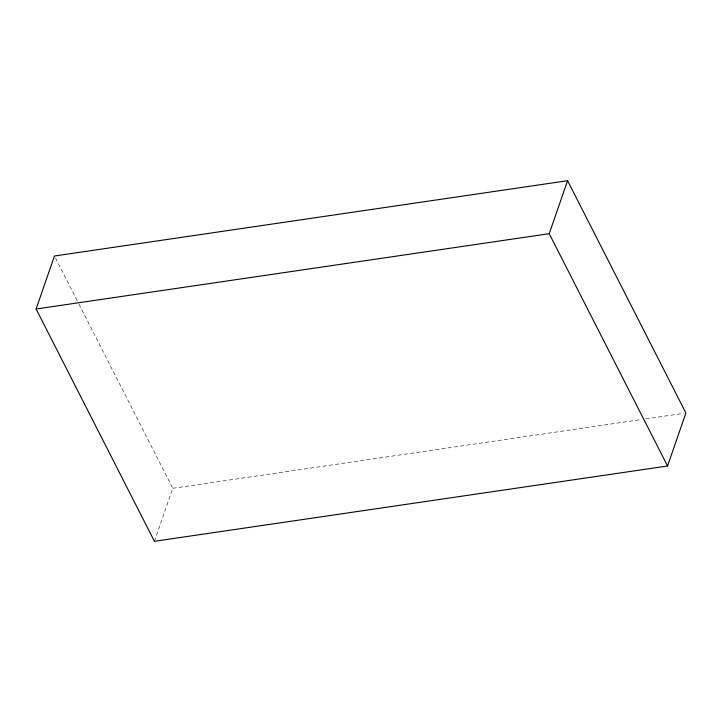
<?xml version="1.0" encoding="UTF-8"?>
<svg xmlns="http://www.w3.org/2000/svg" width="722" height="722" viewBox="0 0 722 722"><rect width="100%" height="100%" fill="white"/><g stroke="black" fill="none" stroke-linecap="round" stroke-linejoin="round"><path stroke-width="0.54" stroke-dasharray="3.61 2.71" d="M154.418 541.301L172.775 488.307L77.913 302.058M172.775 488.307L641.28 419.554M645.739 418.895L683.671 413.336M55.468 257.998L77.398 301.056"/><path stroke-width="1.08" d="M36.1 308.998L54.448 256.003L567.582 180.699L685.9 413.002L667.552 465.997L154.418 541.301L36.1 308.998L549.225 233.693L567.582 180.699M549.225 233.693L667.552 465.997"/></g></svg>
